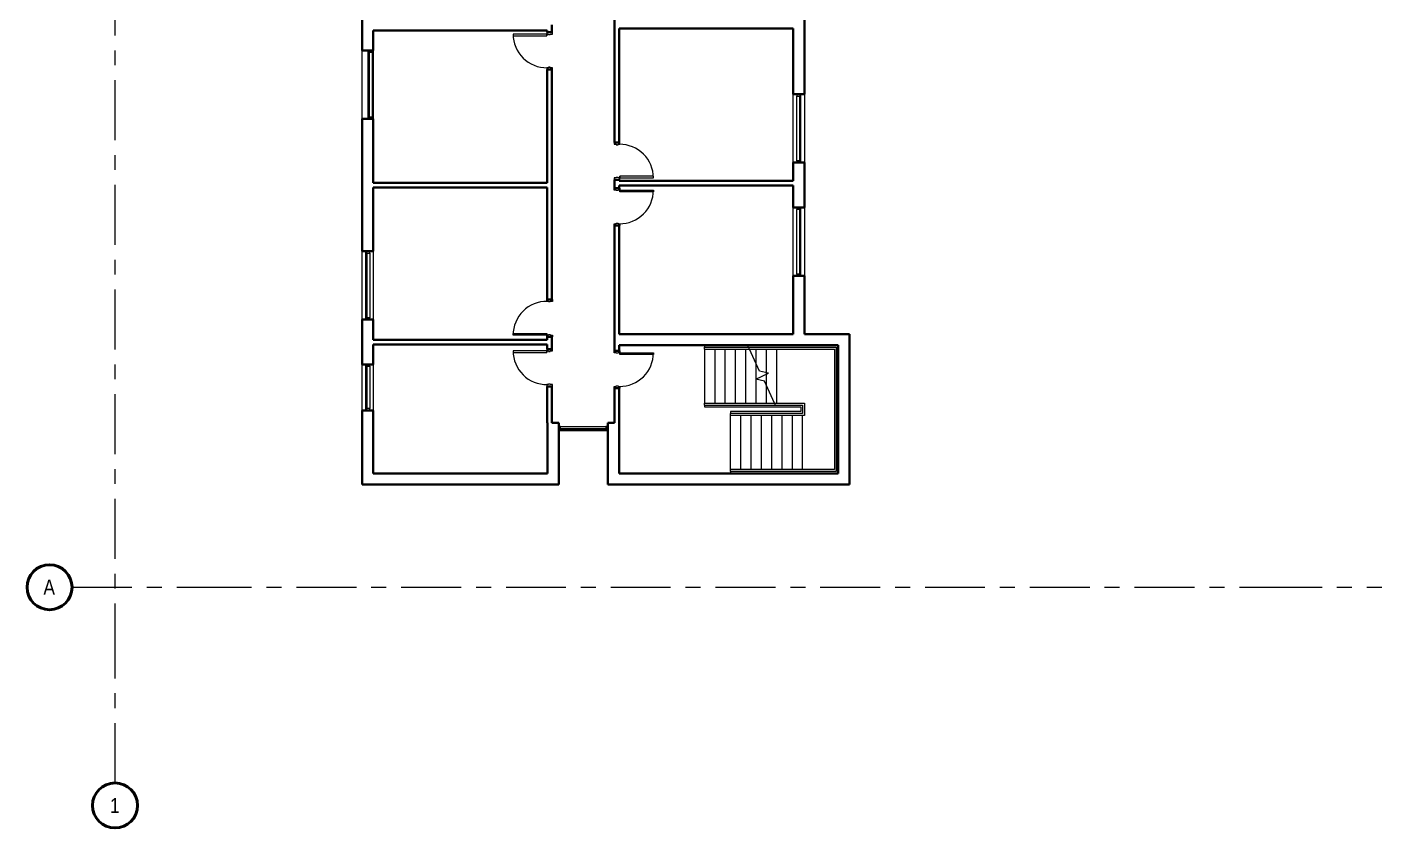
# Model space of a CAD drawing. Header units: inches. Extents: x -1364 to 175, y -1431 to 382.
# Drawn here: x -1364 to 84, y -1431 to -574 of the extents above; entities that cross this region are included whole.
import ezdxf

# ---------------------------------------------------------------- set-up
doc = ezdxf.new("R2010")
doc.units = ezdxf.units.IN
doc.header["$MEASUREMENT"] = 0
doc.linetypes.add('Grid Line', pattern=[112, 64, -16, 16, -16])
for name, color, linetype, lineweight in [('A-DOOR', 31, 'Continuous', 15), ('A-DOOR-FRAM', 31, 'Continuous', 25), ('A-FLOR-HRAL', 11, 'Continuous', 9), ('A-GLAZ-CURT', 52, 'Continuous', 9), ('A-GLAZ-CWMG', 51, 'Continuous', 9), ('A-WALL', 113, 'Continuous', 15), ('I-WALL', 2, 'Continuous', 15), ('S-GRID', 1, 'Continuous', 9), ('S-GRID-IDEN', 1, 'Continuous', 50), ('S-STRS', 31, 'Continuous', 9), ('S-STRS-MBND', 31, 'Continuous', 9)]:
    doc.layers.add(name, color=color, linetype=linetype, lineweight=lineweight)
doc.styles.add('Arial Narrow_1', font='ARIALN.TTF', dxfattribs={"height": 16})

# ---------------------------------------------------------------- blocks, each defined once
blk = doc.blocks.new('Railing - Railing-5158389-LEVEL 2 Map Export')
at = {"layer": 'A-FLOR-HRAL'}
for p, q in [((-564.8, -977), (-562.9, -977)), ((-563.9, -979), (-562.9, -979)), ((-562.9, -977), (-532.9, -977)), ((-562.9, -979), (-534.9, -979)), ((-534.9, -979), (-534.9, -988)), ((-532.9, -977), (-532.9, -990)), ((-611.9, -990), (-611.9, -988)), ((-534.9, -988), (-611.9, -988)), ((-532.9, -990), (-611.9, -990))]:
    blk.add_line(p, q, dxfattribs=at)
blk = doc.blocks.new('Railing - Railing-5158393-LEVEL 2 Map Export')
at = {"layer": 'A-FLOR-HRAL'}
for p, q in [((-592.8, -917), (-562.9, -917)), ((-591.8, -919), (-562.9, -919)), ((-562.9, -917), (-498.9, -917)), ((-562.9, -919), (-500.9, -919)), ((-500.9, -919), (-500.9, -1048)), ((-498.9, -917), (-498.9, -1050)), ((-611.9, -1050), (-611.9, -1048)), ((-534.9, -1048), (-611.9, -1048)), ((-534.9, -1050), (-611.9, -1050)), ((-500.9, -1048), (-534.9, -1048)), ((-498.9, -1050), (-534.9, -1050))]:
    blk.add_line(p, q, dxfattribs=at)
blk = doc.blocks.new('Door-Single_CE_ - HM Door-2_ HM Frame-5129600-LEVEL 2 Map Export')
at = {"layer": 'A-DOOR'}
for p, q in [((18, 39), (16.25, 39)), ((16.25, 39), (16.25, 3)), ((18, 3), (18, 39)), ((16.25, 3), (18, 3))]:
    blk.add_line(p, q, dxfattribs=at)
at = {"layer": 'A-DOOR', "lineweight": 25}
for p, q in [((18, 39), (16.25, 39)), ((16.25, 39), (16.25, 3)), ((18, 3), (18, 39)), ((18, 3), (16.25, 3))]:
    blk.add_line(p, q, dxfattribs=at)
at = {"layer": 'A-DOOR', "lineweight": 9}
blk.add_arc((18, 3), 36, 90, 180.5, dxfattribs=at)
blk.add_arc((18, 3), 36, 90, 180.5, dxfattribs=at)
blk.add_arc((18, 3), 36, 90, 180.5, dxfattribs=at)
blk.add_arc((18, 3), 36, 90, 180.5, dxfattribs=at)
at = {"layer": 'A-DOOR-FRAM'}
for p, q in [((-18, 3), (-20, 3)), ((-20, 3), (-20, -3)), ((-18, 1.25), (-18, 3)), ((-17.5, 1.25), (-18, 1.25)), ((-17.5, -0.75), (-17.5, 1.25)), ((18, 1.25), (17.5, 1.25)), ((17.5, 1.25), (17.5, -0.75)), ((20, 3), (18, 3)), ((18, 3), (18, 1.25)), ((20, -3), (20, 3)), ((-20, -3), (-18, -3)), ((-18, -3), (-18, -0.75)), ((-18, -0.75), (-17.5, -0.75)), ((17.5, -0.75), (18, -0.75)), ((18, -0.75), (18, -3)), ((18, -3), (20, -3))]:
    blk.add_line(p, q, dxfattribs=at)
blk = doc.blocks.new('Door-Single_CE_ - HM Door-2_ HM Frame-5129110-LEVEL 2 Map Export')
at = {"layer": 'A-DOOR'}
for p, q in [((16.25, -39), (16.25, -3)), ((16.25, -3), (18, -3)), ((18, -3), (18, -39)), ((18, -39), (16.25, -39))]:
    blk.add_line(p, q, dxfattribs=at)
at = {"layer": 'A-DOOR', "lineweight": 25}
for p, q in [((16.25, -39), (16.25, -3)), ((18, -3), (16.25, -3)), ((18, -3), (18, -39)), ((18, -39), (16.25, -39))]:
    blk.add_line(p, q, dxfattribs=at)
at = {"layer": 'A-DOOR', "lineweight": 9}
blk.add_arc((18, -3), 36, 179.5, 270, dxfattribs=at)
blk.add_arc((18, -3), 36, 179.5, 270, dxfattribs=at)
blk.add_arc((18, -3), 36, 179.5, 270, dxfattribs=at)
blk.add_arc((18, -3), 36, 179.5, 270, dxfattribs=at)
at = {"layer": 'A-DOOR-FRAM'}
for p, q in [((-20, 3), (-18, 3)), ((-20, -3), (-20, 3)), ((-18, 3), (-18, 0.75)), ((-18, 0.75), (-17.5, 0.75)), ((-17.5, 0.75), (-17.5, -1.25)), ((17.5, 0.75), (18, 0.75)), ((17.5, -1.25), (17.5, 0.75)), ((18, 3), (20, 3)), ((18, 0.75), (18, 3)), ((20, 3), (20, -3)), ((-18, -3), (-20, -3)), ((-18, -1.25), (-18, -3)), ((-17.5, -1.25), (-18, -1.25)), ((18, -1.25), (17.5, -1.25)), ((18, -3), (18, -1.25)), ((20, -3), (18, -3))]:
    blk.add_line(p, q, dxfattribs=at)
blk = doc.blocks.new('System Panel - zGlazed-5181223-LEVEL 2 Map Export')
at = {"layer": 'A-GLAZ-CURT', "lineweight": 15}
for p, q in [((24.25, 1.5), (-24.25, 1.5)), ((-24.25, 1.5), (-24.25, 0.5)), ((-24.25, 0.5), (24.25, 0.5)), ((24.25, 0.5), (24.25, 1.5))]:
    blk.add_line(p, q, dxfattribs=at)
blk = doc.blocks.new('Rectangular Mullion - 4 1_2_ x 2_ Rectangular_CE_-5178115-LEVEL 2 Map Export')
at = {"layer": 'A-GLAZ-CWMG'}
for p, q in [((-793.7, -1001.8), (-745.2, -1001.8)), ((-793.7, -1006.3), (-745.2, -1006.3))]:
    blk.add_line(p, q, dxfattribs=at)
blk = doc.blocks.new('Rectangular Mullion - 4 1_2_ x 2_ Rectangular_CE_-5181224-LEVEL 2 Map Export')
at = {"layer": 'A-GLAZ-CWMG', "lineweight": 25}
for p, q in [((-2, 2.25), (0, 2.25)), ((-2, -2.25), (-2, 2.25)), ((0, 2.25), (0, -2.25)), ((0, -2.25), (-2, -2.25))]:
    blk.add_line(p, q, dxfattribs=at)
blk = doc.blocks.new('Rectangular Mullion - 4 1_2_ x 2_ Rectangular_CE_-5181225-LEVEL 2 Map Export')
at = {"layer": 'A-GLAZ-CWMG', "lineweight": 25}
for p, q in [((0, 2.25), (-2, 2.25)), ((-2, 2.25), (-2, -2.25)), ((0, -2.25), (0, 2.25)), ((-2, -2.25), (0, -2.25))]:
    blk.add_line(p, q, dxfattribs=at)
blk = doc.blocks.new('System Panel - zGlazed-5180696-LEVEL 2 Map Export')
at = {"layer": 'A-GLAZ-CURT', "lineweight": 15}
for p, q in [((22.625, 1.5), (-22.625, 1.5)), ((-22.625, 1.5), (-22.625, 0.5)), ((-22.625, 0.5), (22.625, 0.5)), ((22.625, 0.5), (22.625, 1.5))]:
    blk.add_line(p, q, dxfattribs=at)
blk = doc.blocks.new('Rectangular Mullion - 4 1_2_ x 2_ Rectangular_CE_-5139368-LEVEL 2 Map Export')
at = {"layer": 'A-GLAZ-CWMG'}
for p, q in [((-1002.2, -937.5), (-1002.2, -982.8)), ((-997.7, -937.5), (-997.7, -982.8))]:
    blk.add_line(p, q, dxfattribs=at)
blk = doc.blocks.new('Rectangular Mullion - 4 1_2_ x 2_ Rectangular_CE_-5180646-LEVEL 2 Map Export')
at = {"layer": 'A-GLAZ-CWMG', "lineweight": 25}
for p, q in [((-2, 2.25), (0, 2.25)), ((-2, -2.25), (-2, 2.25)), ((0, 2.25), (0, -2.25)), ((0, -2.25), (-2, -2.25))]:
    blk.add_line(p, q, dxfattribs=at)
blk = doc.blocks.new('Rectangular Mullion - 4 1_2_ x 2_ Rectangular_CE_-5180647-LEVEL 2 Map Export')
at = {"layer": 'A-GLAZ-CWMG', "lineweight": 25}
for p, q in [((0, 2.25), (-2, 2.25)), ((-2, 2.25), (-2, -2.25)), ((0, -2.25), (0, 2.25)), ((-2, -2.25), (0, -2.25))]:
    blk.add_line(p, q, dxfattribs=at)
blk = doc.blocks.new('System Panel - zGlazed-5180645-LEVEL 2 Map Export')
at = {"layer": 'A-GLAZ-CURT', "lineweight": 15}
for p, q in [((34.625, 1.5), (-34.625, 1.5)), ((-34.625, 1.5), (-34.625, 0.5)), ((-34.625, 0.5), (34.625, 0.5)), ((34.625, 0.5), (34.625, 1.5))]:
    blk.add_line(p, q, dxfattribs=at)
blk = doc.blocks.new('Rectangular Mullion - 4 1_2_ x 2_ Rectangular_CE_-5139571-LEVEL 2 Map Export')
at = {"layer": 'A-GLAZ-CWMG'}
for p, q in [((-1002.2, -816.3), (-1002.2, -885.5)), ((-997.7, -816.3), (-997.7, -885.5))]:
    blk.add_line(p, q, dxfattribs=at)
blk = doc.blocks.new('Railing - Railing-5181653-LEVEL 2 Map Export')
at = {"layer": 'A-FLOR-HRAL'}
for p, q in [((-639.9, -977), (-564.8, -977)), ((-639.9, -979), (-639.9, -977)), ((-639.9, -979), (-563.9, -979)), ((-563.9, -979), (-564.8, -977))]:
    blk.add_line(p, q, dxfattribs=at)
blk = doc.blocks.new('Railing - Railing-5181657-LEVEL 2 Map Export')
at = {"layer": 'A-FLOR-HRAL'}
for p, q in [((-639.9, -917), (-592.8, -917)), ((-639.9, -919), (-639.9, -917)), ((-639.9, -919), (-591.8, -919)), ((-591.8, -919), (-592.8, -917))]:
    blk.add_line(p, q, dxfattribs=at)
blk = doc.blocks.new('Grid - Grid Head-Circle_CE_-46466-LEVEL 2 Map Export')
at = {"layer": 'S-GRID-IDEN'}
blk.add_circle((0, 0), 0.188, dxfattribs=at)

msp = doc.modelspace()

# ---------------------------------------------------------------- linework, layer by layer
at = {"layer": 'A-WALL', "lineweight": 40}
for p, q in [((-532.9, -646.3), (-532.9, -504.8)), ((-1005.9, -551.5), (-1005.9, -599.5)), ((-993.9, -599.5), (-993.9, -578)), ((-544.9, -575.9), (-544.9, -646.3)), ((-1005.9, -599.5), (-993.9, -599.5)), ((-544.9, -646.3), (-532.9, -646.3)), ((-993.9, -672.8), (-1005.9, -672.8)), ((-1005.9, -672.8), (-1005.9, -814.3)), ((-993.9, -741), (-993.9, -672.8)), ((-544.9, -719.5), (-544.9, -738.9)), ((-532.9, -719.5), (-544.9, -719.5)), ((-532.9, -767.5), (-532.9, -719.5)), ((-993.9, -814.3), (-993.9, -746)), ((-544.9, -743.9), (-544.9, -767.5)), ((-544.9, -767.5), (-532.9, -767.5)), ((-1005.9, -814.3), (-993.9, -814.3)), ((-544.9, -840.8), (-544.9, -903)), ((-532.9, -840.8), (-544.9, -840.8)), ((-532.9, -903), (-532.9, -840.8)), ((-993.9, -887.5), (-1005.9, -887.5)), ((-1005.9, -887.5), (-1005.9, -935.5)), ((-993.9, -909), (-993.9, -887.5)), ((-544.9, -903), (-730.9, -903)), ((-484.9, -903), (-532.9, -903)), ((-484.9, -1064), (-484.9, -903)), ((-993.9, -935.5), (-993.9, -914)), ((-730.9, -915), (-496.9, -915)), ((-496.9, -915), (-496.9, -1052)), ((-1005.9, -935.5), (-993.9, -935.5)), ((-993.9, -984.8), (-1005.9, -984.8)), ((-1005.9, -984.8), (-1005.9, -1064)), ((-993.9, -1052), (-993.9, -984.8)), ((-807.7, -998), (-807.7, -1052)), ((-795.7, -998), (-802.9, -998)), ((-795.7, -1064), (-795.7, -998)), ((-735.9, -998), (-743.2, -998)), ((-743.2, -998), (-743.2, -1064)), ((-731.2, -1052), (-731.2, -998)), ((-807.7, -1052), (-993.9, -1052)), ((-496.9, -1052), (-731.2, -1052)), ((-1005.9, -1064), (-795.7, -1064)), ((-743.2, -1064), (-484.9, -1064))]:
    msp.add_line(p, q, dxfattribs=at)
at = {"layer": 'A-WALL'}
for p, q in [((-1005.9, -672.8), (-1005.9, -599.5)), ((-993.9, -599.5), (-993.9, -672.8)), ((-544.9, -719.5), (-544.9, -646.3)), ((-532.9, -646.3), (-532.9, -719.5)), ((-544.9, -840.8), (-544.9, -767.5)), ((-532.9, -767.5), (-532.9, -840.8)), ((-1005.9, -887.5), (-1005.9, -814.3)), ((-993.9, -814.3), (-993.9, -887.5)), ((-1005.9, -984.8), (-1005.9, -935.5)), ((-993.9, -935.5), (-993.9, -984.8))]:
    msp.add_line(p, q, dxfattribs=at)
at = {"layer": 'I-WALL', "lineweight": 40}
for p, q in [((-735.9, -453.9), (-735.9, -697.9)), ((-993.9, -578), (-807.9, -578)), ((-807.9, -578), (-807.9, -580)), ((-802.9, -580), (-802.9, -572)), ((-730.9, -697.9), (-730.9, -575.9)), ((-730.9, -575.9), (-544.9, -575.9)), ((-807.9, -580), (-802.9, -580)), ((-807.9, -620), (-807.9, -741)), ((-802.9, -620), (-807.9, -620)), ((-802.9, -866), (-802.9, -620)), ((-735.9, -697.9), (-730.9, -697.9)), ((-735.9, -737.9), (-735.9, -746.9)), ((-730.9, -737.9), (-735.9, -737.9)), ((-730.9, -738.9), (-730.9, -737.9)), ((-807.9, -741), (-993.9, -741)), ((-993.9, -746), (-807.9, -746)), ((-807.9, -746), (-807.9, -866)), ((-735.9, -746.9), (-730.9, -746.9)), ((-544.9, -738.9), (-730.9, -738.9)), ((-730.9, -746.9), (-730.9, -743.9)), ((-730.9, -743.9), (-544.9, -743.9)), ((-735.9, -786.9), (-735.9, -921)), ((-730.9, -786.9), (-735.9, -786.9)), ((-730.9, -903), (-730.9, -786.9)), ((-807.9, -866), (-802.9, -866)), ((-807.9, -909), (-993.9, -909)), ((-807.9, -906), (-807.9, -909)), ((-802.9, -906), (-807.9, -906)), ((-802.9, -919), (-802.9, -906)), ((-993.9, -914), (-807.9, -914)), ((-807.9, -914), (-807.9, -919)), ((-807.9, -919), (-802.9, -919)), ((-735.9, -921), (-730.9, -921)), ((-730.9, -921), (-730.9, -915)), ((-807.9, -959), (-807.9, -998)), ((-802.9, -959), (-807.9, -959)), ((-802.9, -998), (-802.9, -959)), ((-735.9, -961), (-735.9, -998)), ((-730.9, -961), (-735.9, -961)), ((-730.9, -998), (-730.9, -961)), ((-807.9, -998), (-807.7, -998)), ((-731.2, -998), (-730.9, -998))]:
    msp.add_line(p, q, dxfattribs=at)
at = {"layer": 'S-GRID', "linetype": 'Grid Line', "lineweight": 25}
for p, q in [((-1270, -1255.4), (-1270, -45)), ((-1316, -1173.9), (-1188, -1173.9)), ((-1188, -1173.9), (-43.6, -1173.9)), ((-43.6, -1173.9), (84.4, -1173.9)), ((-1270, -1383.4), (-1270, -1255.4))]:
    msp.add_line(p, q, dxfattribs=at)
at = {"layer": 'S-STRS'}
for p, q in [((-639.9, -915), (-639.9, -917)), ((-639.9, -919), (-639.9, -977)), ((-628.9, -919), (-628.9, -977)), ((-617.9, -919), (-617.9, -977)), ((-606.9, -919), (-606.9, -977)), ((-595.9, -919), (-595.9, -977)), ((-584.9, -919), (-584.9, -933.9)), ((-573.9, -919), (-573.9, -944.3)), ((-562.9, -919), (-562.9, -977)), ((-584.9, -933.9), (-584.9, -951.1)), ((-584.9, -951.1), (-584.9, -951.3)), ((-584.9, -951.3), (-584.9, -977)), ((-573.9, -944.3), (-573.9, -946)), ((-573.9, -946), (-573.9, -957.5)), ((-573.9, -957.5), (-573.9, -977)), ((-639.9, -979), (-639.9, -981)), ((-639.9, -981), (-562.9, -981)), ((-562.9, -981), (-560.5, -981)), ((-560.5, -981), (-536.9, -981)), ((-536.9, -981), (-536.9, -986)), ((-611.9, -986), (-611.9, -988)), ((-536.9, -986), (-611.9, -986)), ((-611.9, -1048), (-611.9, -990)), ((-600.9, -1048), (-600.9, -990)), ((-589.9, -1048), (-589.9, -990)), ((-578.9, -1048), (-578.9, -990)), ((-567.9, -1048), (-567.9, -990)), ((-556.9, -1048), (-556.9, -990)), ((-545.9, -1048), (-545.9, -990)), ((-534.9, -1048), (-534.9, -990)), ((-611.9, -1050), (-611.9, -1052))]:
    msp.add_line(p, q, dxfattribs=at)
at = {"layer": 'S-STRS-MBND'}
for p, q in [((-592.8, -917), (-593.7, -915)), ((-580.9, -942.6), (-591.8, -919)), ((-585.1, -951.2), (-571.5, -944.9)), ((-575.8, -953.5), (-585.1, -951.2)), ((-571.5, -944.9), (-580.9, -942.6)), ((-564.8, -977), (-575.8, -953.5))]:
    msp.add_line(p, q, dxfattribs=at)

# ---------------------------------------------------------------- block references
at = {"layer": 'A-DOOR', "lineweight": 9}
for name, p, rotation in [('Door-Single_CE_ - HM Door-2_ HM Frame-5129600-LEVEL 2 Map Export', (-805.4, -600), 89.99999999999972), ('Door-Single_CE_ - HM Door-2_ HM Frame-5129600-LEVEL 2 Map Export', (-733.4, -717.9), 269.9999999999997), ('Door-Single_CE_ - HM Door-2_ HM Frame-5129110-LEVEL 2 Map Export', (-733.4, -766.9), 89.99999999999972), ('Door-Single_CE_ - HM Door-2_ HM Frame-5129110-LEVEL 2 Map Export', (-805.4, -886), 269.9999999999997), ('Door-Single_CE_ - HM Door-2_ HM Frame-5129600-LEVEL 2 Map Export', (-805.4, -939), 89.99999999999972), ('Door-Single_CE_ - HM Door-2_ HM Frame-5129110-LEVEL 2 Map Export', (-733.4, -941), 89.99999999999972)]:
    msp.add_blockref(name, p, dxfattribs=dict(at, rotation=rotation))
at = {"layer": 'A-FLOR-HRAL'}
for name in ['Railing - Railing-5181657-LEVEL 2 Map Export', 'Railing - Railing-5158393-LEVEL 2 Map Export', 'Railing - Railing-5181653-LEVEL 2 Map Export', 'Railing - Railing-5158389-LEVEL 2 Map Export']:
    msp.add_blockref(name, (0, 0), dxfattribs=at)
at = {"layer": 'A-GLAZ-CURT'}
for name, p, rotation in [('System Panel - zGlazed-5180645-LEVEL 2 Map Export', (-997.4, -636.2), 89.99999999999967), ('System Panel - zGlazed-5180645-LEVEL 2 Map Export', (-538.9, -682.9), 269.9999999999998), ('System Panel - zGlazed-5180645-LEVEL 2 Map Export', (-538.9, -804.2), 269.9999999999997), ('System Panel - zGlazed-5180645-LEVEL 2 Map Export', (-999.9, -850.9), 89.99999999999957), ('System Panel - zGlazed-5180696-LEVEL 2 Map Export', (-999.9, -960.2), 89.99999999999969), ('System Panel - zGlazed-5181223-LEVEL 2 Map Export', (-769.4, -1004), 180)]:
    msp.add_blockref(name, p, dxfattribs=dict(at, rotation=rotation))
at = {"layer": 'A-GLAZ-CWMG', "extrusion": (0, 0, -1)}
for p, rotation in [((997.4, -599.5), 90.00000000000033), ((538.9, -719.5), 270.0000000000002), ((999.9, -814.3), 90.00000000000044), ((538.9, -840.8), 270.0000000000003), ((999.9, -935.5), 90.0000000000003)]:
    msp.add_blockref('Rectangular Mullion - 4 1_2_ x 2_ Rectangular_CE_-5180646-LEVEL 2 Map Export', p, dxfattribs=dict(at, rotation=rotation))
at = {"layer": 'A-GLAZ-CWMG'}
for name, p in [('Rectangular Mullion - 4 1_2_ x 2_ Rectangular_CE_-5139571-LEVEL 2 Map Export', (2.5, 214.7)), ('Rectangular Mullion - 4 1_2_ x 2_ Rectangular_CE_-5139571-LEVEL 2 Map Export', (0, 0)), ('Rectangular Mullion - 4 1_2_ x 2_ Rectangular_CE_-5139368-LEVEL 2 Map Export', (0, 0)), ('Rectangular Mullion - 4 1_2_ x 2_ Rectangular_CE_-5178115-LEVEL 2 Map Export', (0, 0)), ('Rectangular Mullion - 4 1_2_ x 2_ Rectangular_CE_-5181225-LEVEL 2 Map Export', (-743.2, -1004))]:
    msp.add_blockref(name, p, dxfattribs=at)
for name, p, rotation in [('Rectangular Mullion - 4 1_2_ x 2_ Rectangular_CE_-5180647-LEVEL 2 Map Export', (-538.9, -646.3), 89.99999999999976), ('Rectangular Mullion - 4 1_2_ x 2_ Rectangular_CE_-5139571-LEVEL 2 Map Export', (-1538.9, -1533.8), 180), ('Rectangular Mullion - 4 1_2_ x 2_ Rectangular_CE_-5180647-LEVEL 2 Map Export', (-997.4, -672.8), 269.9999999999997), ('Rectangular Mullion - 4 1_2_ x 2_ Rectangular_CE_-5180647-LEVEL 2 Map Export', (-538.9, -767.5), 89.99999999999972), ('Rectangular Mullion - 4 1_2_ x 2_ Rectangular_CE_-5139571-LEVEL 2 Map Export', (-1538.9, -1655.1), 180), ('Rectangular Mullion - 4 1_2_ x 2_ Rectangular_CE_-5180647-LEVEL 2 Map Export', (-999.9, -887.5), 269.9999999999995), ('Rectangular Mullion - 4 1_2_ x 2_ Rectangular_CE_-5180647-LEVEL 2 Map Export', (-999.9, -984.8), 269.9999999999997)]:
    msp.add_blockref(name, p, dxfattribs=dict(at, rotation=rotation))
at = {"layer": 'A-GLAZ-CWMG', "extrusion": (0, 0, -1)}
msp.add_blockref('Rectangular Mullion - 4 1_2_ x 2_ Rectangular_CE_-5181224-LEVEL 2 Map Export', (795.7, -1004), dxfattribs=at)
at = {"layer": 'S-GRID-IDEN', "xscale": 127.9999999999999, "yscale": 127.9999999999999, "zscale": 127.9999999999999, "rotation": 269.9999999999995}
msp.add_blockref('Grid - Grid Head-Circle_CE_-46466-LEVEL 2 Map Export', (-1340, -1173.9), dxfattribs=at)
at = {"layer": 'S-GRID-IDEN', "xscale": 127.9999999999999, "yscale": 127.9999999999999, "zscale": 127.9999999999999}
msp.add_blockref('Grid - Grid Head-Circle_CE_-46466-LEVEL 2 Map Export', (-1270, -1407.4), dxfattribs=at)

# ---------------------------------------------------------------- next in the draw order: texts
at = {"layer": 'S-GRID-IDEN', "lineweight": 9, "char_height": 16, "attachment_point": 1, "style": 'Arial Narrow_1', "bg_fill": 3, "box_fill_scale": 1.25, "bg_fill_color": 9, "bg_fill_true_color": 13158600, "bg_fill_transparency": 0}
for s, insert, width in [('A', (-1346.5, -1165.7), 14.948), ('1', (-1275.3, -1399.4), 12.524)]:
    msp.add_mtext(s, dxfattribs=dict(at, insert=insert, width=width))

doc.saveas('drawing.dxf')
